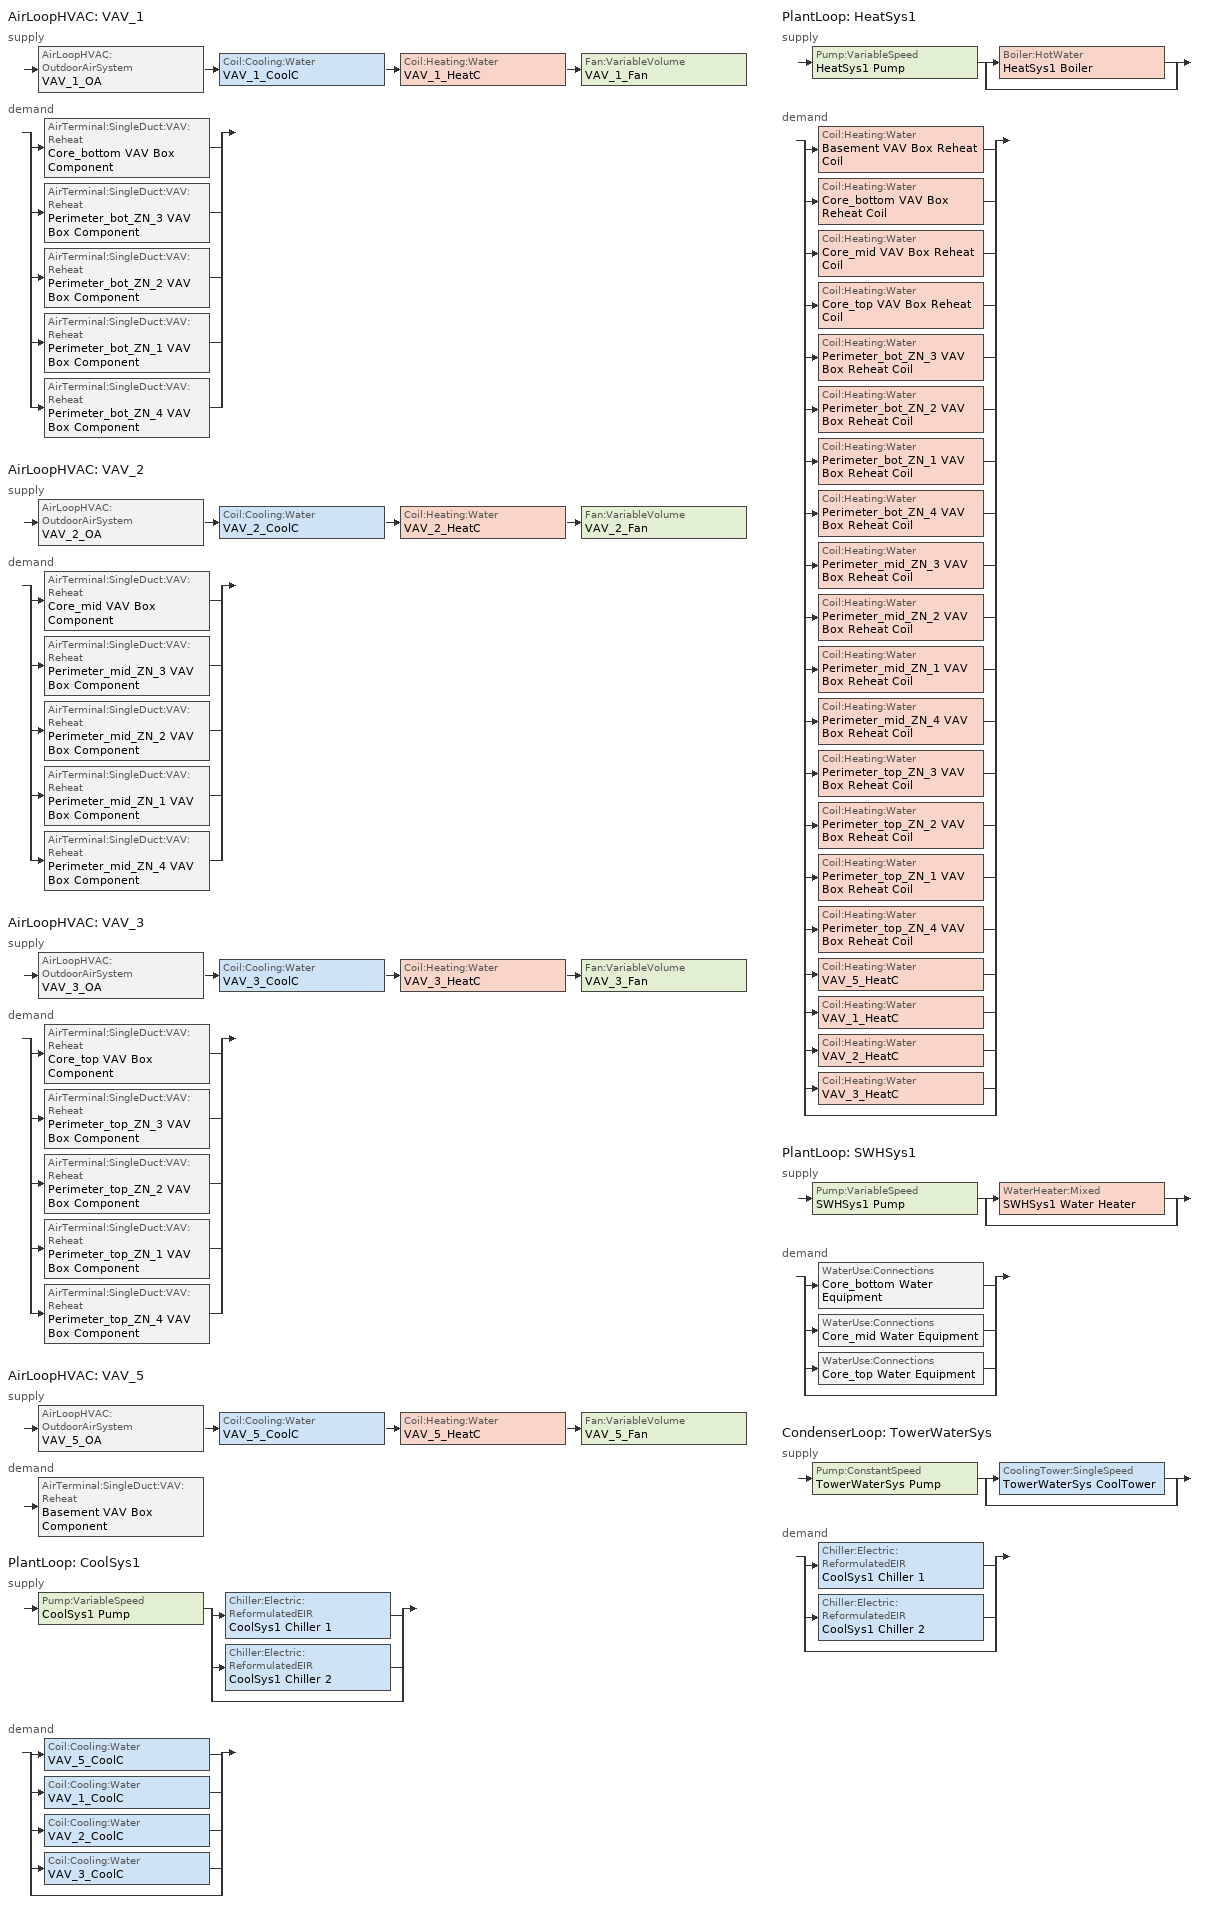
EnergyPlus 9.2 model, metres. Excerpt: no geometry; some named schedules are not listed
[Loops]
AirLoopHVAC 'VAV_1'
 supply: AirLoopHVAC:OutdoorAirSystem 'VAV_1_OA' > Coil:Cooling:Water 'VAV_1_CoolC' > Coil:Heating:Water 'VAV_1_HeatC' > Fan:VariableVolume 'VAV_1_Fan'
 demand: split
  | AirTerminal:SingleDuct:VAV:Reheat 'Core_bottom VAV Box Component'
  | AirTerminal:SingleDuct:VAV:Reheat 'Perimeter_bot_ZN_3 VAV Box Component'
  | AirTerminal:SingleDuct:VAV:Reheat 'Perimeter_bot_ZN_2 VAV Box Component'
  | AirTerminal:SingleDuct:VAV:Reheat 'Perimeter_bot_ZN_1 VAV Box Component'
  | AirTerminal:SingleDuct:VAV:Reheat 'Perimeter_bot_ZN_4 VAV Box Component'
AirLoopHVAC 'VAV_2'
 supply: AirLoopHVAC:OutdoorAirSystem 'VAV_2_OA' > Coil:Cooling:Water 'VAV_2_CoolC' > Coil:Heating:Water 'VAV_2_HeatC' > Fan:VariableVolume 'VAV_2_Fan'
 demand: split
  | AirTerminal:SingleDuct:VAV:Reheat 'Core_mid VAV Box Component'
  | AirTerminal:SingleDuct:VAV:Reheat 'Perimeter_mid_ZN_3 VAV Box Component'
  | AirTerminal:SingleDuct:VAV:Reheat 'Perimeter_mid_ZN_2 VAV Box Component'
  | AirTerminal:SingleDuct:VAV:Reheat 'Perimeter_mid_ZN_1 VAV Box Component'
  | AirTerminal:SingleDuct:VAV:Reheat 'Perimeter_mid_ZN_4 VAV Box Component'
AirLoopHVAC 'VAV_3'
 supply: AirLoopHVAC:OutdoorAirSystem 'VAV_3_OA' > Coil:Cooling:Water 'VAV_3_CoolC' > Coil:Heating:Water 'VAV_3_HeatC' > Fan:VariableVolume 'VAV_3_Fan'
 demand: split
  | AirTerminal:SingleDuct:VAV:Reheat 'Core_top VAV Box Component'
  | AirTerminal:SingleDuct:VAV:Reheat 'Perimeter_top_ZN_3 VAV Box Component'
  | AirTerminal:SingleDuct:VAV:Reheat 'Perimeter_top_ZN_2 VAV Box Component'
  | AirTerminal:SingleDuct:VAV:Reheat 'Perimeter_top_ZN_1 VAV Box Component'
  | AirTerminal:SingleDuct:VAV:Reheat 'Perimeter_top_ZN_4 VAV Box Component'
AirLoopHVAC 'VAV_5'
 supply: AirLoopHVAC:OutdoorAirSystem 'VAV_5_OA' > Coil:Cooling:Water 'VAV_5_CoolC' > Coil:Heating:Water 'VAV_5_HeatC' > Fan:VariableVolume 'VAV_5_Fan'
 demand: AirTerminal:SingleDuct:VAV:Reheat 'Basement VAV Box Component'
PlantLoop 'CoolSys1'
 supply: Pump:VariableSpeed 'CoolSys1 Pump' > split
  | Chiller:Electric:ReformulatedEIR 'CoolSys1 Chiller 1'
  | Chiller:Electric:ReformulatedEIR 'CoolSys1 Chiller 2'
  | bypass
 demand: split
  | Coil:Cooling:Water 'VAV_5_CoolC'
  | Coil:Cooling:Water 'VAV_1_CoolC'
  | Coil:Cooling:Water 'VAV_2_CoolC'
  | Coil:Cooling:Water 'VAV_3_CoolC'
  | bypass
PlantLoop 'HeatSys1'
 supply: Pump:VariableSpeed 'HeatSys1 Pump' > split
  | Boiler:HotWater 'HeatSys1 Boiler'
  | bypass
 demand: split
  | Coil:Heating:Water 'Basement VAV Box Reheat Coil'
  | Coil:Heating:Water 'Core_bottom VAV Box Reheat Coil'
  | Coil:Heating:Water 'Core_mid VAV Box Reheat Coil'
  | Coil:Heating:Water 'Core_top VAV Box Reheat Coil'
  | Coil:Heating:Water 'Perimeter_bot_ZN_3 VAV Box Reheat Coil'
  | Coil:Heating:Water 'Perimeter_bot_ZN_2 VAV Box Reheat Coil'
  | Coil:Heating:Water 'Perimeter_bot_ZN_1 VAV Box Reheat Coil'
  | Coil:Heating:Water 'Perimeter_bot_ZN_4 VAV Box Reheat Coil'
  | Coil:Heating:Water 'Perimeter_mid_ZN_3 VAV Box Reheat Coil'
  | Coil:Heating:Water 'Perimeter_mid_ZN_2 VAV Box Reheat Coil'
  | Coil:Heating:Water 'Perimeter_mid_ZN_1 VAV Box Reheat Coil'
  | Coil:Heating:Water 'Perimeter_mid_ZN_4 VAV Box Reheat Coil'
  | Coil:Heating:Water 'Perimeter_top_ZN_3 VAV Box Reheat Coil'
  | Coil:Heating:Water 'Perimeter_top_ZN_2 VAV Box Reheat Coil'
  | Coil:Heating:Water 'Perimeter_top_ZN_1 VAV Box Reheat Coil'
  | Coil:Heating:Water 'Perimeter_top_ZN_4 VAV Box Reheat Coil'
  | Coil:Heating:Water 'VAV_5_HeatC'
  | Coil:Heating:Water 'VAV_1_HeatC'
  | Coil:Heating:Water 'VAV_2_HeatC'
  | Coil:Heating:Water 'VAV_3_HeatC'
  | bypass
PlantLoop 'SWHSys1'
 supply: Pump:VariableSpeed 'SWHSys1 Pump' > split
  | WaterHeater:Mixed 'SWHSys1 Water Heater'
  | bypass
 demand: split
  | WaterUse:Connections 'Core_bottom Water Equipment'
  | WaterUse:Connections 'Core_mid Water Equipment'
  | WaterUse:Connections 'Core_top Water Equipment'
  | bypass
CondenserLoop 'TowerWaterSys'
 supply: Pump:ConstantSpeed 'TowerWaterSys Pump' > split
  | CoolingTower:SingleSpeed 'TowerWaterSys CoolTower'
  | bypass
 demand: split
  | Chiller:Electric:ReformulatedEIR 'CoolSys1 Chiller 1'
  | Chiller:Electric:ReformulatedEIR 'CoolSys1 Chiller 2'
  | bypass
[Sizing:System] Type of Load to Size On=Sensible; Design Outdoor Air Flow Rate=AUTOSIZE; Central Heating Maximum System Air Flow Ratio=0.3; Preheat Design Temperature=7; Preheat Design Humidity Ratio=0.008; Precool Design Temperature=12.8; Precool Design Humidity Ratio=0.008; Central Cooling Design Supply Air Temperature=12.8; Central Heating Design Supply Air Temperature=16.7; Type of Zone Sum to Use=NonCoincident; 100 Outdoor Air in Cooling=No; 100 Outdoor Air in Heating=No; Central Cooling Design Supply Air Humidity Ratio=0.0085; Central Heating Design Supply Air Humidity Ratio=0.008; Cooling Supply Air Flow Rate Method=DesignDay; Cooling Supply Air Flow Rate Per Floor Area=DesignDay; Cooling Supply Air Flow Rate Per Unit Cooling Capacity=ZoneSum
VAV_1; VAV_2; VAV_3; VAV_5
[Sizing:Plant]
Name | Loop Type | Design Loop Exit Temperature | Loop Design Temperature Difference
CoolSys1 | Cooling | 6.67 | 6.67
HeatSys1 | Heating | 82.2 | 11.1
TowerWaterSys | CONDENSER | 29.4 | 5.6
SWHSys1 | Heating | 60 | 5
[AirTerminal:SingleDuct:VAV:Reheat] Availability Schedule=ALWAYS_ON; Maximum Air Flow Rate=AUTOSIZE; Zone Minimum Air Flow Input Method=Constant; Constant Minimum Air Flow Fraction=0.3; Maximum Hot Water or Steam Flow Rate=AUTOSIZE; Minimum Hot Water or Steam Flow Rate=0; Convergence Tolerance=0.001; Damper Heating Action=NORMAL
Name | Reheat Coil
Basement VAV Box Component | Basement VAV Box Reheat Coil
Core_bottom VAV Box Component | Core_bottom VAV Box Reheat Coil
Core_mid VAV Box Component | Core_mid VAV Box Reheat Coil
Core_top VAV Box Component | Core_top VAV Box Reheat Coil
Perimeter_bot_ZN_1 VAV Box Component | Perimeter_bot_ZN_1 VAV Box Reheat Coil
Perimeter_bot_ZN_2 VAV Box Component | Perimeter_bot_ZN_2 VAV Box Reheat Coil
Perimeter_bot_ZN_3 VAV Box Component | Perimeter_bot_ZN_3 VAV Box Reheat Coil
Perimeter_bot_ZN_4 VAV Box Component | Perimeter_bot_ZN_4 VAV Box Reheat Coil
Perimeter_mid_ZN_1 VAV Box Component | Perimeter_mid_ZN_1 VAV Box Reheat Coil
Perimeter_mid_ZN_2 VAV Box Component | Perimeter_mid_ZN_2 VAV Box Reheat Coil
Perimeter_mid_ZN_3 VAV Box Component | Perimeter_mid_ZN_3 VAV Box Reheat Coil
Perimeter_mid_ZN_4 VAV Box Component | Perimeter_mid_ZN_4 VAV Box Reheat Coil
Perimeter_top_ZN_1 VAV Box Component | Perimeter_top_ZN_1 VAV Box Reheat Coil
Perimeter_top_ZN_2 VAV Box Component | Perimeter_top_ZN_2 VAV Box Reheat Coil
Perimeter_top_ZN_3 VAV Box Component | Perimeter_top_ZN_3 VAV Box Reheat Coil
Perimeter_top_ZN_4 VAV Box Component | Perimeter_top_ZN_4 VAV Box Reheat Coil
[Fan:VariableVolume] Availability Schedule=HVACOperationSchd; Maximum Flow Rate=AUTOSIZE; Fan Power Minimum Flow Rate Input Method=FixedFlowRate; Fan Power Minimum Air Flow Rate=0; Motor In Airstream Fraction=1; Fan Power Coefficient 1=0.0407599; Fan Power Coefficient 2=0.088045; Fan Power Coefficient 3=-0.0729261; Fan Power Coefficient 4=0.94374; Fan Power Coefficient 5=0; EndUse Subcategory=Fan Energy
Name | Fan Total Efficiency | Pressure Rise | Motor Efficiency
VAV_1_Fan; VAV_3_Fan | 0.6045 | 1017.592 | 0.93
VAV_2_Fan | 0.6175 | 1017.592 | 0.95
VAV_5_Fan | 0.5915 | 1109.648 | 0.91
[Coil:Cooling:Water] Availability Schedule=ALWAYS_ON; Design Water Flow Rate=AUTOSIZE; Design Air Flow Rate=AUTOSIZE; Design Inlet Water Temperature=AUTOSIZE; Design Inlet Air Temperature=AUTOSIZE; Design Outlet Air Temperature=AUTOSIZE; Design Inlet Air Humidity Ratio=AUTOSIZE; Design Outlet Air Humidity Ratio=AUTOSIZE; Type of Analysis=SimpleAnalysis; Heat Exchanger Configuration=CrossFlow
VAV_3_CoolC; VAV_2_CoolC; VAV_1_CoolC; VAV_5_CoolC
[Coil:Heating:Water] Availability Schedule=ALWAYS_ON; UFactor Times Area Value=AUTOSIZE; Maximum Water Flow Rate=AUTOSIZE; Performance Input Method=UFactorTimesAreaAndDesignWaterFlowRate; Rated Capacity=AUTOSIZE; Rated Inlet Water Temperature=82.2; Rated Inlet Air Temperature=16.6; Rated Outlet Water Temperature=71.1; Rated Outlet Air Temperature=32.2
Basement VAV Box Reheat Coil; Core_bottom VAV Box Reheat Coil; Core_mid VAV Box Reheat Coil; Core_top VAV Box Reheat Coil; Perimeter_bot_ZN_1 VAV Box Reheat Coil; Perimeter_bot_ZN_2 VAV Box Reheat Coil; Perimeter_bot_ZN_3 VAV Box Reheat Coil; Perimeter_bot_ZN_4 VAV Box Reheat Coil; Perimeter_mid_ZN_1 VAV Box Reheat Coil; Perimeter_mid_ZN_2 VAV Box Reheat Coil; Perimeter_mid_ZN_3 VAV Box Reheat Coil; Perimeter_mid_ZN_4 VAV Box Reheat Coil; Perimeter_top_ZN_1 VAV Box Reheat Coil; Perimeter_top_ZN_2 VAV Box Reheat Coil; Perimeter_top_ZN_3 VAV Box Reheat Coil; Perimeter_top_ZN_4 VAV Box Reheat Coil; VAV_1_HeatC; VAV_2_HeatC; VAV_3_HeatC; VAV_5_HeatC
[Controller:WaterCoil] Control Variable=Temperature; Actuator Variable=Flow; Maximum Actuated Flow=AUTOSIZE; Minimum Actuated Flow=0
Name | Action | Controller Convergence Tolerance
VAV_1_CoolC_Controller; VAV_2_CoolC_Controller; VAV_3_CoolC_Controller; VAV_5_CoolC_Controller | Reverse
VAV_1_HeatC_Controller; VAV_2_HeatC_Controller; VAV_3_HeatC_Controller; VAV_5_HeatC_Controller | Normal | 0.0001
[Controller:OutdoorAir] Minimum Outdoor Air Flow Rate=AUTOSIZE; Maximum Outdoor Air Flow Rate=AUTOSIZE; Economizer Control Type=DifferentialDryBulb; Economizer Control Action Type=ModulateFlow; Economizer Maximum Limit DryBulb Temperature=28; Economizer Maximum Limit Enthalpy=64000; Economizer Minimum Limit DryBulb Temperature=-100; Lockout Type=NoLockout; Minimum Limit Type=FixedMinimum; Minimum Outdoor Air Schedule=MinOA_MotorizedDamper_Sched
VAV_1_OA_Controller; VAV_2_OA_Controller; VAV_3_OA_Controller; VAV_5_OA_Controller
[AirLoopHVAC] Design Supply Air Flow Rate=AUTOSIZE
VAV_1; VAV_2; VAV_3; VAV_5
[Pump:VariableSpeed] Design Maximum Flow Rate=AUTOSIZE; Design Pump Head=179352; Design Power Consumption=AUTOSIZE; Fraction of Motor Inefficiencies to Fluid Stream=0; Coefficient 1 of the Part Load Performance Curve=0; Coefficient 2 of the Part Load Performance Curve=1; Coefficient 3 of the Part Load Performance Curve=0; Coefficient 4 of the Part Load Performance Curve=0; Design Minimum Flow Rate=0; Pump Control Type=Intermittent
Name | Motor Efficiency
CoolSys1 Pump | 0.9
HeatSys1 Pump | 0.875
SWHSys1 Pump | 0.85
[Pump:ConstantSpeed]
TowerWaterSys Pump: Design Flow Rate=AUTOSIZE; Design Pump Head=179352; Design Power Consumption=AUTOSIZE; Motor Efficiency=0.87; Fraction of Motor Inefficiencies to Fluid Stream=0; Pump Control Type=Intermittent
[Boiler:HotWater]
HeatSys1 Boiler: Fuel Type=NATURALGAS; Nominal Capacity=AUTOSIZE; Nominal Thermal Efficiency=0.78; Efficiency Curve Temperature Evaluation Variable=LeavingBoiler; Design Water Flow Rate=82.2; Minimum Part Load Ratio=AUTOSIZE; Maximum Part Load Ratio=0; Optimum Part Load Ratio=1.2; Water Outlet Upper Temperature Limit=HeatSys1 Supply Equipment Outlet Node; Boiler Flow Mode=95; Parasitic Electric Load=VariableFlow; Sizing Factor=0; EndUse Subcategory=1
[Chiller:Electric:ReformulatedEIR] Reference Capacity=AUTOSIZE; Reference COP=5.5; Reference Leaving Chilled Water Temperature=6.67; Reference Leaving Condenser Water Temperature=35; Reference Chilled Water Flow Rate=AutoSize; Reference Condenser Water Flow Rate=AutoSize; Cooling Capacity Function of Temperature Curve=WC Screw Default 90.1-2004 Cap_fT; Electric Input to Cooling Output Ratio Function of Temperature Curve=WC Screw Default 90.1-2004 EIR_fT; Electric Input to Cooling Output Ratio Function of Part Load Ratio Curve Type=WC Screw GTE 300tons Default 90.1-2004 EIR_fPLR; Electric Input to Cooling Output Ratio Function of Part Load Ratio Curve=0.1; Minimum Part Load Ratio=1; Maximum Part Load Ratio=1; Optimum Part Load Ratio=0.2; Fraction of Compressor Electric Consumption Rejected by Condenser=2; Leaving Chilled Water Lower Temperature Limit=VariableFlow
Name | Minimum Unloading Ratio
CoolSys1 Chiller 1 | CoolSys1 Pump-CoolSys1 ChillerNode 1
CoolSys1 Chiller 2 | CoolSys1 Pump-CoolSys1 ChillerNode 2
[CoolingTower:SingleSpeed]
TowerWaterSys CoolTower: Design Water Flow Rate=AUTOSIZE; Design Air Flow Rate=AUTOSIZE; Design Fan Power=AUTOSIZE; Design UFactor Times Area Value=AUTOSIZE; Free Convection Regime Air Flow Rate=AUTOSIZE; Free Convection Regime Air Flow Rate Sizing Factor=AUTOSIZE; Free Convection Regime UFactor Times Area Value=UFactorTimesAreaAndDesignWaterFlowRate; Free Convection Nominal Capacity Sizing Factor=SaturatedExit; Design Inlet Air WetBulb Temperature=0.008; Design Approach Temperature=ConcentrationRatio; Design Range Temperature=3; Basin Heater Operating Schedule=TowerWaterSys CoolTower OA ref Node; Evaporation Loss Mode=FanCycling; Blowdown Makeup Water Usage Schedule=1
[WaterHeater:Mixed]
SWHSys1 Water Heater: Tank Volume=0.7571; Setpoint Temperature Schedule=SWHSys1 Water Heater Setpoint Temperature Schedule Name; Deadband Temperature Difference=2; Maximum Temperature Limit=82.2222; Heater Control Type=Cycle; Heater Maximum Capacity=845000; Heater Fuel Type=NATURALGAS; Heater Thermal Efficiency=0.8; Off Cycle Parasitic Fuel Consumption Rate=20; Off Cycle Parasitic Fuel Type=NATURALGAS; Off Cycle Parasitic Heat Fraction to Tank=0.8; On Cycle Parasitic Fuel Type=NATURALGAS; Ambient Temperature Indicator=SCHEDULE; Ambient Temperature Schedule=SWHSys1 Water Heater Ambient Temperature Schedule Name; Off Cycle Loss Coefficient to Ambient Temperature=6; On Cycle Loss Coefficient to Ambient Temperature=6; Use Side Effectiveness=1; Source Side Effectiveness=1; Use Side Design Flow Rate=AUTOSIZE; Source Side Design Flow Rate=AUTOSIZE; Indirect Water Heating Recovery Time=1.5
[PlantLoop] Fluid Type=Water; Maximum Loop Flow Rate=AUTOSIZE; Minimum Loop Flow Rate=0; Plant Loop Volume=AUTOSIZE
Name | Plant Equipment Operation Scheme | Maximum Loop Temperature | Minimum Loop Temperature | Load Distribution Scheme
CoolSys1 | CoolSys1 Loop Operation Scheme List | 98 | 1 | Uniform
HeatSys1 | HeatSys1 Loop Operation Scheme List | 100 | 10 | Optimal
SWHSys1 | SWHSys1 Loop Operation Scheme List | 60 | 10 | Optimal
[CondenserLoop]
TowerWaterSys: Fluid Type=Water; Condenser Equipment Operation Scheme=TowerWaterSys Loop Operation Scheme List; Maximum Loop Temperature=80; Minimum Loop Temperature=5; Maximum Loop Flow Rate=AUTOSIZE; Minimum Loop Flow Rate=0; Condenser Loop Volume=AUTOSIZE; Load Distribution Scheme=Sequential
[PlantEquipmentList]
CoolSys1 Equipment List: CoolSys1 Chiller 1, CoolSys1 Chiller 2
HeatSys1 Equipment List: HeatSys1 Boiler
SWHSys1 Equipment List: SWHSys1 Water Heater
[CondenserEquipmentList]
TowerWaterSys Equipment List: TowerWaterSys CoolTower
[PlantEquipmentOperation:CoolingLoad] Load Range 1 Lower Limit=0
Name | Load Range 1 Upper Limit | Range 1 Equipment List
CoolSys1 Operation Scheme | 100000000000000 | CoolSys1 Equipment List
TowerWaterSys Operation Scheme | 1000000000000 | TowerWaterSys Equipment List
[PlantEquipmentOperation:HeatingLoad] Load Range 1 Lower Limit=0; Load Range 1 Upper Limit=1000000000000000
Name | Range 1 Equipment List
HeatSys1 Operation Scheme | HeatSys1 Equipment List
SWHSys1 Operation Scheme | SWHSys1 Equipment List
[PlantEquipmentOperationSchemes] Control Scheme 1 Schedule=ALWAYS_ON
Name | Control Scheme 1
CoolSys1 Loop Operation Scheme List | CoolSys1 Operation Scheme
HeatSys1 Loop Operation Scheme List | HeatSys1 Operation Scheme
SWHSys1 Loop Operation Scheme List | SWHSys1 Operation Scheme
[CondenserEquipmentOperationSchemes]
TowerWaterSys Loop Operation Scheme List: Control Scheme 1=TowerWaterSys Operation Scheme; Control Scheme 1 Schedule=ALWAYS_ON
[SetpointManager:Scheduled] Control Variable=Temperature
Name | Schedule | Setpoint Node or NodeList
VAV_1 SAT setpoint | Seasonal-Reset-Supply-Air-Temp-Sch | VAV_1 Supply Equipment Outlet Node
VAV_2 SAT setpoint | Seasonal-Reset-Supply-Air-Temp-Sch | VAV_2 Supply Equipment Outlet Node
VAV_3 SAT setpoint | Seasonal-Reset-Supply-Air-Temp-Sch | VAV_3 Supply Equipment Outlet Node
VAV_5 SAT setpoint | Seasonal-Reset-Supply-Air-Temp-Sch | VAV_5 Supply Equipment Outlet Node
HeatSys1 Boiler Setpoint Manager | HW-Loop-Temp-Schedule | HeatSys1 Supply Equipment Outlet Node
CoolSys1 Chiller 1 Setpoint Manager | CW-Loop-Temp-Schedule | CoolSys1 Supply Equipment Outlet Node 1
CoolSys1 Chiller 2 Setpoint Manager | CW-Loop-Temp-Schedule | CoolSys1 Supply Equipment Outlet Node 2
CoolSys1 Loop Setpoint Manager | CW-Loop-Temp-Schedule | CoolSys1 Supply Outlet Node
HeatSys1 Loop Setpoint Manager | HW-Loop-Temp-Schedule | HeatSys1 Supply Outlet Node
SWHSys1 Loop Setpoint Manager | SWHSys1-Loop-Temp-Schedule | SWHSys1 Supply Outlet Node
[SetpointManager:MixedAir] Control Variable=Temperature
Name | Setpoint Node or NodeList
VAV_1_CoolC SAT Manager | VAV_1_CoolC-VAV_1_HeatCNode
VAV_1_HeatC SAT Manager | VAV_1_HeatC-VAV_1_FanNode
VAV_1_OAMixed Air Temp Manager | VAV_1_OA-VAV_1_CoolCNode
VAV_2_CoolC SAT Manager | VAV_2_CoolC-VAV_2_HeatCNode
VAV_2_HeatC SAT Manager | VAV_2_HeatC-VAV_2_FanNode
VAV_2_OAMixed Air Temp Manager | VAV_2_OA-VAV_2_CoolCNode
VAV_3_CoolC SAT Manager | VAV_3_CoolC-VAV_3_HeatCNode
VAV_3_HeatC SAT Manager | VAV_3_HeatC-VAV_3_FanNode
VAV_3_OAMixed Air Temp Manager | VAV_3_OA-VAV_3_CoolCNode
VAV_5_CoolC SAT Manager | VAV_5_CoolC-VAV_5_HeatCNode
VAV_5_HeatC SAT Manager | VAV_5_HeatC-VAV_5_FanNode
VAV_5_OAMixed Air Temp Manager | VAV_5_OA-VAV_5_CoolCNode
[SetpointManager:FollowOutdoorAirTemperature]
TowerWaterSys: Control Variable=Temperature; Reference Temperature Type=OutdoorAirWetBulb; Offset Temperature Difference=0; Maximum Setpoint Temperature=80; Minimum Setpoint Temperature=5; Setpoint Node or NodeList=TowerWaterSys Supply Outlet Node
[WaterUse:Equipment] Peak Flow Rate=2.24e-05; Flow Rate Fraction Schedule=BLDG_SWH_SCH; Target Temperature Schedule=Water Equipment Temp Sched; Hot Water Supply Temperature Schedule=Water Equipment Hot Supply Temp Sched; Sensible Fraction Schedule=Water Equipment Sensible fract sched; Latent Fraction Schedule=Water Equipment Latent fract sched
Name | Zone
Core_bottom Water Equipment | Core_bottom
Core_mid Water Equipment | Core_mid
Core_top Water Equipment | Core_top
[WaterUse:Connections]
Name | Water Use Equipment 1
Core_bottom Water Equipment | Core_bottom Water Equipment
Core_mid Water Equipment | Core_mid Water Equipment
Core_top Water Equipment | Core_top Water Equipment
[Schedule:Compact]
ALWAYS_ON: Through: 12/31, For: AllDays, Until: 24:00, 1
Seasonal-Reset-Supply-Air-Temp-Sch: Through: 12/31, For: AllDays, Until: 24:00, 12.8
MinOA_MotorizedDamper_Sched: Through: 12/31, For: Weekdays SummerDesignDay, Until: 07:00, 0, Until: 22:00, 1, Until: 24:00, 0, For: Saturday WinterDesignDay, Until: 07:00, 0, Until: 18:00, 1, Until: 24:00, 0, For: AllOtherDays, Until: 24:00, 0
HVACOperationSchd: Through: 12/31, For: Weekdays SummerDesignDay, Until: 06:00, 0, Until: 22:00, 1, Until: 24:00, 0, For: Saturday WinterDesignDay, Until: 06:00, 0, Until: 18:00, 1, Until: 24:00, 0, For: AllOtherDays, Until: 24:00, 0
CW-Loop-Temp-Schedule: Through: 12/31, For: AllDays, Until: 24:00, 6.7
HW-Loop-Temp-Schedule: Through: 12/31, For: AllDays, Until: 24:00, 82.2
BLDG_SWH_SCH: Through: 12/31, For: Weekdays SummerDesignDay, Until: 05:00, 0.05, Until: 06:00, 0.08, Until: 07:00, 0.07, Until: 08:00, 0.19, Until: 09:00, 0.35, Until: 10:00, 0.38, Until: 11:00, 0.39, Until: 12:00, 0.47, Until: 13:00, 0.57, Until: 14:00, 0.54, Until: 15:00, 0.34, Until: 16:00, 0.33, Until: 17:00, 0.44, Until: 18:00, 0.26, Until: 19:00, 0.21, Until: 20:00, 0.15, Until: 21:00, 0.17, Until: 22:00, 0.08, Until: 24:00, 0.05, For: Saturday WinterDesignDay, Until: 05:00, 0.05, Until: 06:00, 0.08, Until: 07:00, 0.07, Until: 08:00, 0.11, Until: 09:00, 0.15, Until: 10:00, 0.21, Until: 11:00, 0.19, Until: 12:00, 0.23, Until: 13:00, 0.2, Until: 14:00, 0.19, Until: 15:00, 0.15, Until: 16:00, 0.13, Until: 17:00, 0.14, Until: 21:00, 0.07, Until: 22:00, 0.09, Until: 24:00, 0.05, For: AllOtherDays, Until: 05:00, 0.04, Until: 06:00, 0.07, Until: 11:00, 0.04, Until: 13:00, 0.06, Until: 14:00, 0.09, Until: 15:00, 0.06, Until: 21:00, 0.04, Until: 22:00, 0.07, Until: 24:00, 0.04
Water Equipment Latent fract sched: Through: 12/31, For: AllDays, Until: 24:00, 0.05
Water Equipment Sensible fract sched: Through: 12/31, For: AllDays, Until: 24:00, 0.2
SWHSys1 Water Heater Ambient Temperature Schedule Name: Through: 12/31, For: AllDays, Until: 24:00, 22
Water Equipment Temp Sched; Water Equipment Hot Supply Temp Sched: Through: 12/31, For: AllDays, Until: 24:00, 43.3
SWHSys1 Water Heater Setpoint Temperature Schedule Name; SWHSys1-Loop-Temp-Schedule: Through: 12/31, For: AllDays, Until: 24:00, 60
[Curve:Bicubic]
WC Screw GTE 300tons Default 90.1-2004 EIR_fPLR: Coefficient1 Constant=-0.273795; Coefficient2 x=0.0282226; Coefficient3 x2=-8.09766e-05; Coefficient4 y=0.961228; Coefficient5 y2=0.302974; Coefficient6 xy=-0.0242193; Coefficient7 x3=0; Coefficient8 y3=-0.0388522; Coefficient9 x2y=0; Coefficient10 xy2=0; Minimum Value of x=18.54; Maximum Value of x=31.63; Minimum Value of y=0.2; Maximum Value of y=1.02
[Curve:Biquadratic] Minimum Value of x=0; Maximum Value of x=20; Minimum Value of y=0; Maximum Value of y=50
Name | Coefficient1 Constant | Coefficient2 x | Coefficient3 x2 | Coefficient4 y | Coefficient5 y2 | Coefficient6 xy
WC Screw Default 90.1-2004 Cap_fT | 0.906115 | 0.0292277 | -0.0003647 | -0.0009709 | -9.05e-05 | 0.0002527
WC Screw Default 90.1-2004 EIR_fT | 0.36171 | -0.0229833 | -0.0009519 | 0.0131889 | 0.0003752 | -0.0007059
